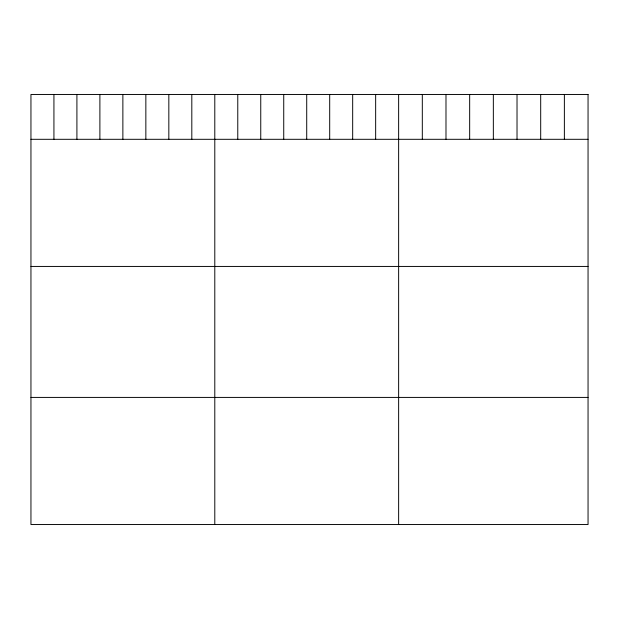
<?xml version="1.0" encoding="UTF-8"?>
<svg xmlns="http://www.w3.org/2000/svg" width="619" height="619" viewBox="0 0 619 619"><rect width="100%" height="100%" fill="white"/><g stroke="black" fill="none" stroke-linecap="round" stroke-linejoin="round"><path stroke-width="0.93" d="M30.95 139.306L588.05 139.306M30.95 266.433L588.05 266.433M30.95 397.413L588.05 397.413M564.373 94.459L564.373 139.306M540.697 94.459L540.697 139.306M517.02 94.459L517.02 139.306M493.343 94.459L493.343 139.306M469.666 94.459L469.666 139.306M445.99 94.459L445.99 139.306M422.313 94.459L422.313 139.306M398.636 94.459L398.636 524.541M375.656 94.459L375.656 139.306M352.675 94.459L352.675 139.306M329.695 94.459L329.695 139.306M306.714 94.459L306.714 139.306M283.734 94.459L283.734 139.306M260.754 94.459L260.754 139.306M237.773 94.459L237.773 139.306M214.793 94.459L214.793 524.541M191.813 94.459L191.813 139.306M168.832 94.459L168.832 139.306M145.852 94.459L145.852 139.306M122.872 94.459L122.872 139.306M99.891 94.459L99.891 139.306M76.911 94.459L76.911 139.306M53.93 94.459L53.93 139.306M588.05 94.459L30.95 94.459L30.95 524.541L588.05 524.541L588.05 94.459"/></g></svg>
